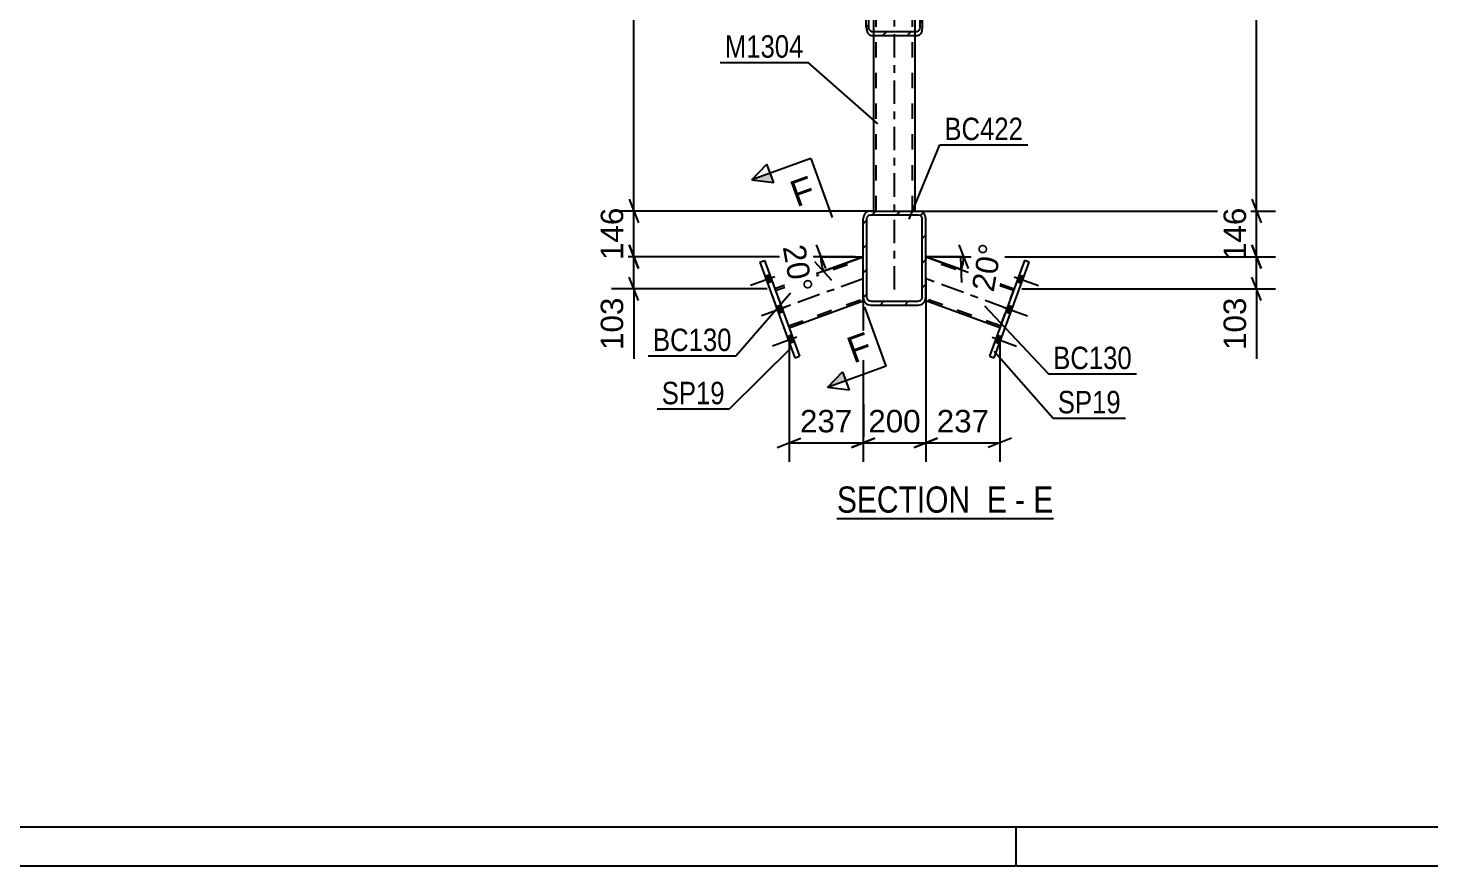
# Model space of a CAD drawing. Header units: millimetres. Extents: x -188 to 1001, y -633 to 208.
# Drawn here: x 454.7 to 633.8, y -633.2 to -526.3 of the extents above; entities that cross this region are included whole.
import ezdxf

# ---------------------------------------------------------------- set-up
doc = ezdxf.new("R2010")
doc.units = ezdxf.units.MM
doc.linetypes.add('DXK_LINE_DOT2', pattern=[3.9198, 1.9599, -1.9599])
doc.linetypes.add('DXK_LINE_DOT3', pattern=[5.9187, 2.979, -0.9799, 0.9799, -0.9799])
doc.styles.add('Arial', font='ARIAL.TTF', dxfattribs={"height": 0.2})
doc.styles.add('Arial Narrow', font='ARIALN.TTF', dxfattribs={"height": 0.2})

# ---------------------------------------------------------------- blocks, each defined once
blk = doc.blocks.new('Unknown-761552178-1163')
at = {"color": 5, "linetype": 'Continuous'}
for p, q in [((-183.05, -628.22), (995.95, -628.22)), ((580.95, -633.22), (580.95, -628.22)), ((-188.05, -633.22), (1000.95, -633.22))]:
    blk.add_line(p, q, dxfattribs=at)
blk = doc.blocks.new('Unknown-761552178-14 - 3419')
at = {"color": 6, "linetype": 'Continuous'}
blk.add_line((558.04, -588.87), (585.69, -588.87), dxfattribs=at)
at = {"color": 0, "linetype": 'Continuous'}
for points in [[(576.15, -588.12), (576.15, -584.62), (558.04, -584.62), (558.04, -588.12)], [(579.75, -588.12), (579.75, -584.62), (577.2, -584.62), (577.2, -588.12)], [(582.08, -588.12), (582.08, -584.62), (580.8, -584.62), (580.8, -588.12)], [(585.69, -588.12), (585.69, -584.62), (583.13, -584.62), (583.13, -588.12)]]:
    blk.add_wipeout(points, dxfattribs=at)
at = {"color": 7, "linetype": 'Continuous', "style": 'Arial Narrow'}
for s, p in [('SECTION ', (558.04, -588.12)), ('E', (577.2, -588.12)), ('E', (583.13, -588.12)), ('-', (580.8, -588.12))]:
    blk.add_text(s, height=3.34, dxfattribs=at).set_placement(p)
blk = doc.blocks.new('Part-761552178-3441 - 3419')
at = {"linetype": 'Continuous'}
h = blk.add_hatch(dxfattribs=at)
h.set_pattern_fill('', scale=0.7, style=0, pattern_type=0)
h.set_pattern_definition([(45, (561.3902, -560.6588), (-1.57154, 1.57154), [])])
h.paths.add_polyline_path([(561.39, -550.58), (561.39, -560.66), (561.46, -561.03), (561.67, -561.34), (561.98, -561.55), (562.35, -561.62), (568.43, -561.62), (568.8, -561.55), (569.11, -561.34), (569.32, -561.03), (569.39, -560.66), (569.39, -550.58), (569.32, -550.21), (569.11, -549.9), (568.8, -549.69), (568.43, -549.62), (562.35, -549.62), (561.98, -549.69), (561.67, -549.9), (561.46, -550.21)])
h.paths.add_polyline_path([(562.01, -550.24), (562.17, -550.14), (562.35, -550.1), (568.43, -550.1), (568.61, -550.14), (568.77, -550.24), (568.87, -550.4), (568.91, -550.58), (568.91, -560.66), (568.87, -560.84), (568.77, -561), (568.61, -561.1), (568.43, -561.14), (562.35, -561.14), (562.17, -561.1), (562.01, -561), (561.91, -560.84), (561.87, -560.66), (561.87, -550.58), (561.91, -550.4)])
at = {"color": 2, "linetype": 'Continuous'}
for p, q in [((562.35, -549.62), (561.98, -549.69)), ((562.35, -549.62), (568.43, -549.62)), ((568.8, -549.69), (568.43, -549.62)), ((561.46, -550.21), (561.39, -550.58)), ((561.39, -560.66), (561.39, -550.58)), ((561.87, -550.58), (561.91, -550.4)), ((561.87, -560.66), (561.87, -550.58)), ((562.17, -550.14), (562.35, -550.1)), ((562.35, -550.1), (568.43, -550.1)), ((568.43, -550.1), (568.61, -550.14)), ((568.87, -550.4), (568.91, -550.58)), ((568.91, -560.66), (568.91, -550.58)), ((569.39, -550.58), (569.32, -550.21)), ((569.39, -560.66), (569.39, -550.58)), ((561.39, -560.66), (561.46, -561.03)), ((561.91, -560.84), (561.87, -560.66)), ((561.98, -561.55), (562.35, -561.62)), ((562.35, -561.14), (562.17, -561.1)), ((562.35, -561.14), (568.43, -561.14)), ((562.35, -561.62), (568.43, -561.62)), ((568.61, -561.1), (568.43, -561.14)), ((568.43, -561.62), (568.8, -561.55)), ((568.91, -560.66), (568.87, -560.84)), ((569.32, -561.03), (569.39, -560.66))]:
    blk.add_line(p, q, dxfattribs=at)
at = {"color": 7, "linetype": 'DXK_LINE_DOT3'}
blk.add_line((565.39, -555.62), (565.39, -555.62), dxfattribs=at)
at = {"color": 2, "linetype": 'Continuous'}
for centre, radius, start, end in [((562.35, -550.58), 0.96, 112.5, 157.5), ((568.43, -550.58), 0.96, 22.5, 67.5), ((562.35, -550.58), 0.48, 112.5, 157.5), ((568.43, -550.58), 0.48, 22.5, 67.5), ((562.35, -560.66), 0.96, 202.5, 247.5), ((562.35, -560.66), 0.48, 202.5, 247.5), ((568.43, -560.66), 0.48, 292.5, 337.5), ((568.43, -560.66), 0.96, 292.5, 337.5)]:
    blk.add_arc(centre, radius, start, end, dxfattribs=at)
blk = doc.blocks.new('Bolt-761552178-3422 - 3419')
at = {"linetype": 'Continuous'}
for points in [[(581.62, -558.81), (581.92, -557.99), (581.32, -557.77), (581.02, -558.6)], [(581.62, -558.81), (581.92, -557.99), (581.32, -557.77), (581.02, -558.6)], [(581.62, -558.81), (581.92, -557.99), (581.32, -557.77), (581.02, -558.6)], [(580.21, -562.69), (580.51, -561.86), (579.91, -561.64), (579.61, -562.47)], [(580.21, -562.69), (580.51, -561.86), (579.91, -561.64), (579.61, -562.47)], [(578.81, -566.52), (579.11, -565.69), (578.51, -565.47), (578.21, -566.3)], [(578.81, -566.52), (579.11, -565.69), (578.51, -565.47), (578.21, -566.3)], [(578.81, -566.52), (579.11, -565.69), (578.51, -565.47), (578.21, -566.3)]]:
    blk.add_hatch(color=1, dxfattribs=at).paths.add_polyline_path(points)
at = {"color": 1, "linetype": 'Continuous'}
for p, q in [((580.68, -558), (583.8, -559.14)), ((580.68, -558), (583.8, -559.14)), ((580.68, -558), (583.8, -559.14)), ((581.02, -558.6), (581.62, -558.81)), ((581.02, -558.6), (581.62, -558.81)), ((581.02, -558.6), (581.62, -558.81)), ((581.32, -557.77), (581.92, -557.99)), ((581.32, -557.77), (581.92, -557.99)), ((581.32, -557.77), (581.92, -557.99)), ((579.27, -561.88), (582.39, -563.01)), ((579.27, -561.88), (582.39, -563.01)), ((579.91, -561.64), (580.51, -561.86)), ((579.91, -561.64), (580.51, -561.86)), ((579.61, -562.47), (580.21, -562.69)), ((579.61, -562.47), (580.21, -562.69)), ((577.87, -565.71), (580.99, -566.85)), ((577.87, -565.71), (580.99, -566.85)), ((577.87, -565.71), (580.99, -566.85)), ((578.51, -565.47), (579.11, -565.69)), ((578.51, -565.47), (579.11, -565.69)), ((578.51, -565.47), (579.11, -565.69)), ((578.21, -566.3), (578.81, -566.52)), ((578.21, -566.3), (578.81, -566.52)), ((578.21, -566.3), (578.81, -566.52))]:
    blk.add_line(p, q, dxfattribs=at)
blk = doc.blocks.new('Bolt-761552178-3423 - 3419')
at = {"linetype": 'Continuous'}
for points in [[(549.77, -558.6), (549.46, -557.77), (548.86, -557.99), (549.16, -558.81)], [(549.77, -558.6), (549.46, -557.77), (548.86, -557.99), (549.16, -558.81)], [(549.77, -558.6), (549.46, -557.77), (548.86, -557.99), (549.16, -558.81)], [(551.17, -562.47), (550.87, -561.64), (550.27, -561.86), (550.57, -562.69)], [(551.17, -562.47), (550.87, -561.64), (550.27, -561.86), (550.57, -562.69)], [(552.57, -566.3), (552.27, -565.47), (551.67, -565.69), (551.97, -566.52)], [(552.57, -566.3), (552.27, -565.47), (551.67, -565.69), (551.97, -566.52)], [(552.57, -566.3), (552.27, -565.47), (551.67, -565.69), (551.97, -566.52)]]:
    blk.add_hatch(color=1, dxfattribs=at).paths.add_polyline_path(points)
at = {"color": 1, "linetype": 'Continuous'}
for p, q in [((550.1, -558), (546.98, -559.14)), ((550.1, -558), (546.98, -559.14)), ((550.1, -558), (546.98, -559.14)), ((549.46, -557.77), (548.86, -557.99)), ((549.46, -557.77), (548.86, -557.99)), ((549.46, -557.77), (548.86, -557.99)), ((549.77, -558.6), (549.16, -558.81)), ((549.77, -558.6), (549.16, -558.81)), ((549.77, -558.6), (549.16, -558.81)), ((551.51, -561.88), (548.39, -563.01)), ((551.51, -561.88), (548.39, -563.01)), ((550.87, -561.64), (550.27, -561.86)), ((550.87, -561.64), (550.27, -561.86)), ((551.17, -562.47), (550.57, -562.69)), ((551.17, -562.47), (550.57, -562.69)), ((552.91, -565.71), (549.79, -566.85)), ((552.91, -565.71), (549.79, -566.85)), ((552.91, -565.71), (549.79, -566.85)), ((552.27, -565.47), (551.67, -565.69)), ((552.27, -565.47), (551.67, -565.69)), ((552.27, -565.47), (551.67, -565.69)), ((552.57, -566.3), (551.97, -566.52)), ((552.57, -566.3), (551.97, -566.52)), ((552.57, -566.3), (551.97, -566.52))]:
    blk.add_line(p, q, dxfattribs=at)
blk = doc.blocks.new('Part-761552178-3451 - 3419')
at = {"linetype": 'Continuous'}
h = blk.add_hatch(dxfattribs=at)
h.set_pattern_fill('', scale=0.7, style=0, pattern_type=0)
h.set_pattern_definition([(45, (561.7902, -526.1414), (-1.57154, 1.57154), [])])
h.paths.add_polyline_path([(561.79, -516.23), (561.79, -526.14), (561.84, -526.55), (561.98, -526.9), (562.19, -527.13), (562.43, -527.21), (568.35, -527.21), (568.6, -527.13), (568.8, -526.9), (568.94, -526.55), (568.99, -526.14), (568.99, -516.23), (568.94, -515.82), (568.8, -515.47), (568.6, -515.24), (568.35, -515.16), (562.43, -515.16), (562.19, -515.24), (561.98, -515.47), (561.84, -515.82)])
h.paths.add_polyline_path([(562.2, -515.85), (562.31, -515.73), (562.43, -515.69), (568.35, -515.69), (568.47, -515.73), (568.58, -515.85), (568.65, -516.02), (568.67, -516.23), (568.67, -526.14), (568.65, -526.35), (568.58, -526.52), (568.47, -526.64), (568.35, -526.68), (562.43, -526.68), (562.31, -526.64), (562.2, -526.52), (562.13, -526.35), (562.11, -526.14), (562.11, -516.23), (562.13, -516.02)])
at = {"color": 2, "linetype": 'Continuous'}
for p, q in [((561.79, -492.35), (561.84, -492.15)), ((561.79, -516.23), (561.79, -492.35)), ((561.84, -492.15), (561.98, -491.98)), ((561.98, -491.98), (562.19, -491.86)), ((562.19, -491.86), (562.43, -491.82)), ((562.43, -491.82), (568.35, -491.82)), ((568.35, -491.82), (568.6, -491.86)), ((568.6, -491.86), (568.8, -491.98)), ((568.8, -491.98), (568.94, -492.15)), ((568.94, -492.15), (568.99, -492.35)), ((568.99, -516.23), (568.99, -492.35)), ((561.84, -515.82), (561.79, -516.23)), ((562.43, -515.16), (562.19, -515.24)), ((562.31, -515.73), (562.43, -515.69)), ((562.43, -515.16), (568.35, -515.16)), ((562.43, -515.69), (568.35, -515.69)), ((568.6, -515.24), (568.35, -515.16)), ((568.35, -515.69), (568.47, -515.73)), ((568.99, -516.23), (568.94, -515.82)), ((561.79, -526.14), (561.79, -516.23)), ((562.11, -516.23), (562.13, -516.02)), ((562.11, -526.14), (562.11, -516.23)), ((568.65, -516.02), (568.67, -516.23)), ((568.67, -526.14), (568.67, -516.23)), ((568.99, -526.14), (568.99, -516.23)), ((561.79, -526.14), (561.84, -526.55)), ((562.13, -526.35), (562.11, -526.14)), ((568.67, -526.14), (568.65, -526.35)), ((568.94, -526.55), (568.99, -526.14)), ((562.19, -527.13), (562.43, -527.21)), ((562.43, -526.68), (562.31, -526.64)), ((562.43, -526.68), (568.35, -526.68)), ((562.43, -527.21), (568.35, -527.21)), ((568.47, -526.64), (568.35, -526.68)), ((568.35, -527.21), (568.6, -527.13))]:
    blk.add_line(p, q, dxfattribs=at)
at = {"color": 7, "linetype": 'DXK_LINE_DOT2'}
for p, q in [((562.13, -492.25), (562.11, -492.35)), ((562.11, -526.14), (562.11, -492.35)), ((562.2, -492.17), (562.13, -492.25)), ((562.31, -492.11), (562.2, -492.17)), ((562.43, -492.09), (562.31, -492.11)), ((562.43, -492.09), (568.35, -492.09)), ((568.47, -492.11), (568.35, -492.09)), ((568.58, -492.17), (568.47, -492.11)), ((568.65, -492.25), (568.58, -492.17)), ((568.67, -492.35), (568.65, -492.25)), ((568.67, -526.14), (568.67, -492.35)), ((561.79, -494.3), (562.11, -494.3)), ((568.67, -494.3), (568.99, -494.3)), ((561.84, -500.74), (561.79, -500.33)), ((562.11, -500.33), (562.13, -500.53)), ((562.43, -501.4), (562.19, -501.32)), ((562.31, -500.82), (562.43, -500.86)), ((562.43, -500.86), (568.35, -500.86)), ((562.43, -501.4), (568.35, -501.4)), ((568.35, -500.86), (568.47, -500.82)), ((568.6, -501.32), (568.35, -501.4)), ((568.65, -500.53), (568.67, -500.33)), ((568.99, -500.33), (568.94, -500.74)), ((561.79, -526.14), (561.79, -516.23)), ((568.99, -526.14), (568.99, -516.23))]:
    blk.add_line(p, q, dxfattribs=at)
for centre, radius, start, end in [((562.81, -500.55), 0.986, 190.8094, 230.8802), ((562.62, -500.44), 0.493, 190.8094, 230.8802), ((568.16, -500.44), 0.493, 309.1198, 349.1906), ((567.97, -500.55), 0.986, 309.1198, 349.1906)]:
    blk.add_arc(centre, radius, start, end, dxfattribs=at)
at = {"color": 2, "linetype": 'Continuous'}
for centre, radius, start, end in [((562.81, -516), 0.986, 129.1198, 169.1906), ((562.62, -516.12), 0.493, 129.1198, 169.1906), ((568.16, -516.12), 0.493, 10.8094, 50.8802), ((567.97, -516), 0.986, 10.8094, 50.8802), ((562.81, -526.37), 0.986, 190.8094, 230.8802), ((562.62, -526.25), 0.493, 190.8094, 230.8802), ((568.16, -526.25), 0.493, 309.1198, 349.1906), ((567.97, -526.37), 0.986, 309.1198, 349.1906)]:
    blk.add_arc(centre, radius, start, end, dxfattribs=at)
blk = doc.blocks.new('Part-761552178-3456 - 3419')
at = {"color": 2, "linetype": 'Continuous'}
for p, q in [((561.39, -555.45), (550.11, -559.55)), ((551.92, -564.52), (561.39, -561.07)), ((561.39, -561.07), (561.39, -560.66))]:
    blk.add_line(p, q, dxfattribs=at)
at = {"color": 7, "linetype": 'DXK_LINE_DOT2'}
for p, q in [((550.2, -559.78), (561.39, -555.71)), ((561.39, -560.66), (561.39, -555.45)), ((561.39, -555.73), (561.39, -555.71)), ((550.11, -559.55), (551.92, -564.52)), ((551.84, -564.29), (561.39, -560.81))]:
    blk.add_line(p, q, dxfattribs=at)
at = {"color": 7, "linetype": 'DXK_LINE_DOT3'}
blk.add_line((561.39, -558.26), (551.02, -562.04), dxfattribs=at)
blk = doc.blocks.new('Part-761552178-3558 - 3419')
at = {"color": 7, "linetype": 'DXK_LINE_DOT3'}
blk.add_line((565.39, -559.62), (565.39, -424.02), dxfattribs=at)
at = {"color": 2, "linetype": 'Continuous'}
for p, q in [((562.75, -456.42), (562.75, -434.02)), ((568.03, -456.42), (568.03, -434.02)), ((562.75, -549.62), (562.75, -527.21)), ((568.03, -549.62), (568.03, -527.21))]:
    blk.add_line(p, q, dxfattribs=at)
at = {"color": 7, "linetype": 'DXK_LINE_DOT2'}
for p, q in [((568.03, -434.02), (562.75, -434.02)), ((563.07, -549.62), (563.07, -434.02)), ((567.71, -549.62), (567.71, -434.02)), ((562.75, -527.21), (562.75, -456.42)), ((568.03, -527.21), (568.03, -456.42)), ((562.75, -549.62), (568.03, -549.62))]:
    blk.add_line(p, q, dxfattribs=at)
blk = doc.blocks.new('Part-761552178-3563 - 3419')
at = {"color": 2, "linetype": 'Continuous'}
for p, q in [((581.99, -555.93), (577.54, -568.14)), ((578.14, -568.36), (582.59, -556.15)), ((582.59, -556.15), (581.99, -555.93)), ((577.54, -568.14), (578.14, -568.36))]:
    blk.add_line(p, q, dxfattribs=at)
blk = doc.blocks.new('Part-761552178-3568 - 3419')
at = {"color": 2, "linetype": 'Continuous'}
for p, q in [((548.19, -556.15), (548.79, -555.93)), ((548.19, -556.15), (552.64, -568.36)), ((548.79, -555.93), (553.24, -568.14)), ((552.64, -568.36), (553.24, -568.14))]:
    blk.add_line(p, q, dxfattribs=at)
blk = doc.blocks.new('Part-761552178-3583 - 3419')
at = {"color": 2, "linetype": 'Continuous'}
for p, q in [((569.39, -555.45), (580.67, -559.55)), ((569.39, -560.92), (569.39, -560.66)), ((569.39, -561.03), (569.39, -560.92)), ((569.39, -561.07), (569.39, -561.03)), ((578.86, -564.52), (569.39, -561.07))]:
    blk.add_line(p, q, dxfattribs=at)
at = {"color": 7, "linetype": 'DXK_LINE_DOT2'}
for p, q in [((569.39, -560.92), (569.39, -555.45)), ((580.58, -559.78), (569.39, -555.71)), ((569.39, -555.72), (569.39, -555.71)), ((578.86, -564.52), (580.67, -559.55)), ((578.94, -564.29), (569.39, -560.81))]:
    blk.add_line(p, q, dxfattribs=at)
at = {"color": 7, "linetype": 'DXK_LINE_DOT3'}
blk.add_line((579.76, -562.04), (569.39, -558.26), dxfattribs=at)
blk = doc.blocks.new('StraightDimension-761552178-3755 - 3419')
at = {"color": 7, "linetype": 'Continuous'}
for p, q in [((569.39, -558.07), (569.39, -581.62)), ((561.39, -560.92), (561.39, -581.62)), ((559.89, -579.82), (562.89, -578.62)), ((561.39, -579.22), (569.39, -579.22)), ((570.89, -578.62), (567.89, -579.82))]:
    blk.add_line(p, q, dxfattribs=at)
at = {"color": 0}
blk.add_wipeout([(569.33, -578.47), (569.33, -574.27), (561.45, -574.27), (561.45, -578.47)], dxfattribs=at)
at = {"color": 3, "style": 'Arial'}
blk.add_text('200', height=2.865, dxfattribs=at).set_placement((562.05, -577.87))
blk = doc.blocks.new('StraightDimension-761552178-3765 - 3419')
at = {"color": 7, "linetype": 'Continuous'}
for p, q in [((569.39, -558.07), (569.39, -581.62)), ((578.86, -565.52), (578.86, -581.62)), ((567.89, -579.82), (570.89, -578.62)), ((569.39, -579.22), (578.86, -579.22)), ((580.36, -578.62), (577.36, -579.82))]:
    blk.add_line(p, q, dxfattribs=at)
at = {"color": 0}
blk.add_wipeout([(578.06, -578.47), (578.06, -574.27), (570.19, -574.27), (570.19, -578.47)], dxfattribs=at)
at = {"color": 3, "style": 'Arial'}
blk.add_text('237', height=2.865, dxfattribs=at).set_placement((570.79, -577.87))
blk = doc.blocks.new('StraightDimension-761552178-3775 - 3419')
at = {"color": 7, "linetype": 'Continuous'}
for p, q in [((561.39, -560.92), (561.39, -581.62)), ((551.92, -565.52), (551.92, -581.62)), ((550.42, -579.82), (553.42, -578.62)), ((551.92, -579.22), (561.39, -579.22)), ((562.89, -578.62), (559.89, -579.82))]:
    blk.add_line(p, q, dxfattribs=at)
at = {"color": 0}
blk.add_wipeout([(560.59, -578.47), (560.59, -574.27), (552.72, -574.27), (552.72, -578.47)], dxfattribs=at)
at = {"color": 3, "style": 'Arial'}
blk.add_text('237', height=2.865, dxfattribs=at).set_placement((553.32, -577.87))
blk = doc.blocks.new('StraightDimension-761552178-3817 - 3419')
at = {"color": 7, "linetype": 'Continuous'}
for p, q in [((531.48, -553.95), (532.68, -556.95)), ((560.39, -555.45), (529.23, -555.45)), ((532.08, -559.55), (532.08, -555.45)), ((532.68, -561.05), (531.48, -558.05)), ((549.11, -559.55), (529.23, -559.55))]:
    blk.add_line(p, q, dxfattribs=at)
at = {"color": 0}
blk.add_wipeout([(531.33, -560.08), (527.13, -560.08), (527.13, -567.95), (531.33, -567.95)], dxfattribs=at)
at = {"color": 7, "linetype": 'Continuous'}
blk.add_line((532.08, -559.55), (532.08, -568.48), dxfattribs=at)
blk.add_line((532.08, -559.55), (532.08, -568.48), dxfattribs=at)
at = {"color": 3, "style": 'Arial'}
blk.add_text('103', height=2.865, rotation=90.0002, dxfattribs=at).set_placement((530.73, -567.35))
blk = doc.blocks.new('StraightDimension-761552178-3827 - 3419')
at = {"color": 7, "linetype": 'Continuous'}
for p, q in [((562.7, -549.62), (529.23, -549.62)), ((531.48, -548.12), (532.68, -551.12)), ((532.08, -555.45), (532.08, -549.62)), ((532.68, -556.95), (531.48, -553.95)), ((560.39, -555.45), (529.23, -555.45))]:
    blk.add_line(p, q, dxfattribs=at)
at = {"color": 0}
blk.add_wipeout([(531.33, -548.6), (527.13, -548.6), (527.13, -556.47), (531.33, -556.47)], dxfattribs=at)
at = {"color": 3, "style": 'Arial'}
blk.add_text('146', height=2.865, rotation=90.0002, dxfattribs=at).set_placement((530.73, -555.87))
blk = doc.blocks.new('StraightDimension-761552178-3840 - 3419')
at = {"color": 7, "linetype": 'Continuous'}
for p, q in [((532.68, -427.8), (531.48, -424.8)), ((549.11, -426.3), (529.23, -426.3)), ((532.08, -549.62), (532.08, -426.3)), ((562.7, -549.62), (529.23, -549.62)), ((531.48, -548.12), (532.68, -551.12))]:
    blk.add_line(p, q, dxfattribs=at)
at = {"color": 0}
blk.add_wipeout([(531.33, -482.91), (527.13, -482.91), (527.13, -493.01), (531.33, -493.01)], dxfattribs=at)
at = {"color": 3, "style": 'Arial'}
blk.add_text('3083', height=2.865, rotation=90.0002, dxfattribs=at).set_placement((530.73, -492.41))
blk = doc.blocks.new('AngleDimension-761552178-3946 - 3419')
at = {"color": 7, "linetype": 'Continuous'}
for p, q in [((555.38, -553.95), (556.58, -556.95)), ((557.38, -558.5), (555.23, -556.1)), ((560.39, -555.45), (555.98, -555.45)), ((555.98, -555.45), (561.39, -555.45)), ((556.31, -557.3), (561.39, -555.45))]:
    blk.add_line(p, q, dxfattribs=at)
blk.add_arc((561.39, -555.45), 5.41, 180, 199.9999, dxfattribs=at)
at = {"color": 0}
blk.add_wipeout([(551.67, -560.84), (555.81, -560.11), (554.55, -552.98), (550.41, -553.71)], dxfattribs=at)
at = {"color": 3, "style": 'Arial'}
blk.add_text('20°', height=2.865, rotation=-80.0021, dxfattribs=at).set_placement((551.11, -554.19))
blk = doc.blocks.new('StraightDimension-761552178-3954 - 3419')
at = {"color": 7, "linetype": 'Continuous'}
for p, q in [((612.25, -427.8), (611.05, -424.8)), ((581.67, -426.3), (614.05, -426.3)), ((611.65, -549.62), (611.65, -426.3)), ((567.85, -549.62), (614.05, -549.62)), ((611.05, -548.12), (612.25, -551.12))]:
    blk.add_line(p, q, dxfattribs=at)
at = {"color": 0}
blk.add_wipeout([(610.9, -482.91), (606.7, -482.91), (606.7, -493.01), (610.9, -493.01)], dxfattribs=at)
at = {"color": 3, "style": 'Arial'}
blk.add_text('3083', height=2.865, rotation=90.0002, dxfattribs=at).set_placement((610.3, -492.41))
blk = doc.blocks.new('StraightDimension-761552178-3967 - 3419')
at = {"color": 7, "linetype": 'Continuous'}
for p, q in [((567.85, -549.62), (614.05, -549.62)), ((611.05, -548.12), (612.25, -551.12)), ((611.65, -555.45), (611.65, -549.62)), ((612.25, -556.95), (611.05, -553.95)), ((570.39, -555.45), (614.05, -555.45))]:
    blk.add_line(p, q, dxfattribs=at)
at = {"color": 0}
blk.add_wipeout([(610.9, -548.6), (606.7, -548.6), (606.7, -556.47), (610.9, -556.47)], dxfattribs=at)
at = {"color": 3, "style": 'Arial'}
blk.add_text('146', height=2.865, rotation=90.0002, dxfattribs=at).set_placement((610.3, -555.87))
blk = doc.blocks.new('StraightDimension-761552178-3980 - 3419')
at = {"color": 7, "linetype": 'Continuous'}
for p, q in [((611.05, -553.95), (612.25, -556.95)), ((570.39, -555.45), (614.05, -555.45)), ((611.65, -559.55), (611.65, -555.45)), ((612.25, -561.05), (611.05, -558.05)), ((581.67, -559.55), (614.05, -559.55))]:
    blk.add_line(p, q, dxfattribs=at)
at = {"color": 0}
blk.add_wipeout([(610.9, -560.08), (606.7, -560.08), (606.7, -567.95), (610.9, -567.95)], dxfattribs=at)
at = {"color": 7, "linetype": 'Continuous'}
blk.add_line((611.65, -559.55), (611.65, -568.48), dxfattribs=at)
blk.add_line((611.65, -559.55), (611.65, -568.48), dxfattribs=at)
at = {"color": 3, "style": 'Arial'}
blk.add_text('103', height=2.865, rotation=90.0002, dxfattribs=at).set_placement((610.3, -567.35))
blk = doc.blocks.new('AngleDimension-761552178-11964 - 3419')
at = {"color": 7, "linetype": 'Continuous'}
for p, q in [((573.62, -553.95), (574.82, -556.95)), ((574.22, -555.45), (569.39, -555.45)), ((573.93, -557.1), (569.39, -555.45)), ((570.33, -555.79), (573.93, -557.1)), ((573.98, -558.72), (573.88, -555.49))]:
    blk.add_line(p, q, dxfattribs=at)
blk.add_arc((569.39, -555.45), 4.83, 340, 0, dxfattribs=at)
at = {"color": 0}
blk.add_wipeout([(579.8, -553.61), (575.66, -552.88), (574.4, -560.01), (578.54, -560.74)], dxfattribs=at)
at = {"color": 3, "style": 'Arial'}
blk.add_text('20°', height=2.865, rotation=80.0021, dxfattribs=at).set_placement((578.05, -560.05))
blk = doc.blocks.new('Mark-761552178-3437 - 3419')
at = {"color": 0}
blk.add_wipeout([(581.82, -540.56), (581.82, -537.56), (571.77, -537.56), (571.77, -540.56)], dxfattribs=at)
blk.add_wipeout([(581.82, -540.56), (581.82, -537.56), (571.77, -537.56), (571.77, -540.56)], dxfattribs=at)
at = {"color": 30, "linetype": 'Continuous'}
for p, q in [((567.27, -550.65), (571.17, -541.16)), ((571.17, -541.16), (582.42, -541.16))]:
    blk.add_line(p, q, dxfattribs=at)
at = {"color": 3, "style": 'Arial Narrow'}
blk.add_text('BC422', height=2.863, dxfattribs=at).set_placement((571.77, -540.56))
blk = doc.blocks.new('Mark-761552178-3579 - 3419')
at = {"color": 0}
blk.add_wipeout([(595.72, -569.8), (595.72, -566.8), (585.67, -566.8), (585.67, -569.8)], dxfattribs=at)
blk.add_wipeout([(595.72, -569.8), (595.72, -566.8), (585.67, -566.8), (585.67, -569.8)], dxfattribs=at)
at = {"color": 30, "linetype": 'Continuous'}
for p, q in [((576.88, -561.71), (585.07, -570.4)), ((585.07, -570.4), (596.32, -570.4))]:
    blk.add_line(p, q, dxfattribs=at)
at = {"color": 3, "style": 'Arial Narrow'}
blk.add_text('BC130', height=2.863, dxfattribs=at).set_placement((585.67, -569.8))
blk = doc.blocks.new('Mark-761552178-3452 - 3419')
at = {"color": 0}
blk.add_wipeout([(544.58, -567.49), (544.58, -564.49), (534.54, -564.49), (534.54, -567.49)], dxfattribs=at)
blk.add_wipeout([(544.58, -567.49), (544.58, -564.49), (534.54, -564.49), (534.54, -567.49)], dxfattribs=at)
at = {"color": 30, "linetype": 'Continuous'}
for p in [(552.12, -560.11), (533.94, -568.09)]:
    blk.add_line(p, (545.18, -568.09), dxfattribs=at)
at = {"color": 3, "style": 'Arial Narrow'}
blk.add_text('BC130', height=2.863, dxfattribs=at).set_placement((534.54, -567.49))
blk = doc.blocks.new('Mark-761552178-3554 - 3419')
at = {"color": 0}
blk.add_wipeout([(553.77, -530.04), (553.77, -527.04), (543.72, -527.04), (543.72, -530.04)], dxfattribs=at)
blk.add_wipeout([(553.77, -530.04), (553.77, -527.04), (543.72, -527.04), (543.72, -530.04)], dxfattribs=at)
at = {"color": 30, "linetype": 'Continuous'}
for p in [(543.12, -530.64), (563.27, -538.47)]:
    blk.add_line(p, (554.37, -530.64), dxfattribs=at)
at = {"color": 3, "style": 'Arial Narrow'}
blk.add_text('M1304', height=2.863, dxfattribs=at).set_placement((543.72, -530.04))
blk = doc.blocks.new('Mark-761552178-3559 - 3419')
at = {"color": 0}
blk.add_wipeout([(594.3, -575.44), (594.3, -572.44), (586.26, -572.44), (586.26, -575.44)], dxfattribs=at)
blk.add_wipeout([(594.3, -575.44), (594.3, -572.44), (586.26, -572.44), (586.26, -575.44)], dxfattribs=at)
at = {"color": 30, "linetype": 'Continuous'}
for p, q in [((578.13, -567.49), (585.66, -576.04)), ((585.66, -576.04), (594.9, -576.04))]:
    blk.add_line(p, q, dxfattribs=at)
at = {"color": 3, "style": 'Arial Narrow'}
blk.add_text('SP19', height=2.863, dxfattribs=at).set_placement((586.26, -575.44))
blk = doc.blocks.new('Mark-761552178-3564 - 3419')
at = {"color": 0}
blk.add_wipeout([(543.7, -574.28), (543.7, -571.28), (535.66, -571.28), (535.66, -574.28)], dxfattribs=at)
blk.add_wipeout([(543.7, -574.28), (543.7, -571.28), (535.66, -571.28), (535.66, -574.28)], dxfattribs=at)
at = {"color": 30, "linetype": 'Continuous'}
for p in [(552.18, -567.09), (535.06, -574.88)]:
    blk.add_line(p, (544.3, -574.88), dxfattribs=at)
at = {"color": 3, "style": 'Arial Narrow'}
blk.add_text('SP19', height=2.863, dxfattribs=at).set_placement((535.66, -574.28))
blk = doc.blocks.new('SectionMark-761552178-4117 - 3419')
at = {"linetype": 'Continuous'}
for points in [[(549.53, -544.79), (549.96, -545.97), (547.18, -545.65)], [(558.75, -570.13), (559.18, -571.31), (556.83, -572.16)]]:
    blk.add_hatch(color=6, dxfattribs=at).paths.add_polyline_path(points)
at = {"color": 6, "linetype": 'Continuous'}
for p, q in [((547.18, -545.65), (549.1, -543.62)), ((549.96, -545.97), (549.1, -543.62)), ((547.18, -545.65), (549.96, -545.97)), ((556.83, -572.16), (558.75, -570.13)), ((558.75, -570.13), (559.61, -572.48)), ((559.61, -572.48), (556.83, -572.16))]:
    blk.add_line(p, q, dxfattribs=at)
at = {"color": 0, "linetype": 'Continuous'}
for points in [[(555.55, -548.19), (554.36, -544.9), (551.68, -545.87), (552.87, -549.16)], [(562.81, -568.12), (561.61, -564.83), (558.93, -565.81), (560.13, -569.1)]]:
    blk.add_wipeout(points, dxfattribs=at)
at = {"color": 6, "linetype": 'Continuous'}
for p, q in [((554.7, -542.91), (547.18, -545.65)), ((554.7, -542.91), (557.43, -550.43)), ((564.35, -569.43), (561.61, -561.91)), ((564.35, -569.43), (556.83, -572.16))]:
    blk.add_line(p, q, dxfattribs=at)
at = {"color": 3, "linetype": 'Continuous', "style": 'Arial'}
for p in [(552.87, -549.16), (560.13, -569.1)]:
    blk.add_text('F', height=3.34, rotation=20.002, dxfattribs=at).set_placement(p)

msp = doc.modelspace()

# ---------------------------------------------------------------- block references
for name in ['Unknown-761552178-1163', 'Part-761552178-3558 - 3419', 'Part-761552178-3451 - 3419', 'Part-761552178-3441 - 3419', 'Part-761552178-3568 - 3419', 'Part-761552178-3456 - 3419', 'Part-761552178-3583 - 3419', 'Part-761552178-3563 - 3419', 'Bolt-761552178-3423 - 3419', 'Bolt-761552178-3422 - 3419']:
    msp.add_blockref(name, (0, 0))

# ---------------------------------------------------------------- next in the draw order: block references
for name in ['StraightDimension-761552178-3954 - 3419', 'StraightDimension-761552178-3755 - 3419', 'Unknown-761552178-14 - 3419']:
    msp.add_blockref(name, (0, 0))

# ---------------------------------------------------------------- next in the draw order: block references
for name in ['StraightDimension-761552178-3967 - 3419', 'StraightDimension-761552178-3765 - 3419', 'StraightDimension-761552178-3775 - 3419']:
    msp.add_blockref(name, (0, 0))

# ---------------------------------------------------------------- next in the draw order: block references
for name in ['Mark-761552178-3437 - 3419', 'StraightDimension-761552178-3817 - 3419', 'StraightDimension-761552178-3980 - 3419']:
    msp.add_blockref(name, (0, 0))

# ---------------------------------------------------------------- next in the draw order: block references
for name in ['StraightDimension-761552178-3827 - 3419', 'AngleDimension-761552178-11964 - 3419', 'Mark-761552178-3579 - 3419']:
    msp.add_blockref(name, (0, 0))

# ---------------------------------------------------------------- next in the draw order: block references
for name in ['StraightDimension-761552178-3840 - 3419', 'AngleDimension-761552178-3946 - 3419', 'Mark-761552178-3559 - 3419']:
    msp.add_blockref(name, (0, 0))

# ---------------------------------------------------------------- next in the draw order: block references
for name in ['Mark-761552178-3554 - 3419', 'Mark-761552178-3452 - 3419']:
    msp.add_blockref(name, (0, 0))

# ---------------------------------------------------------------- next in the draw order: block references
msp.add_blockref('Mark-761552178-3564 - 3419', (0, 0))

# ---------------------------------------------------------------- next in the draw order: block references
msp.add_blockref('SectionMark-761552178-4117 - 3419', (0, 0))

doc.saveas('drawing.dxf')
